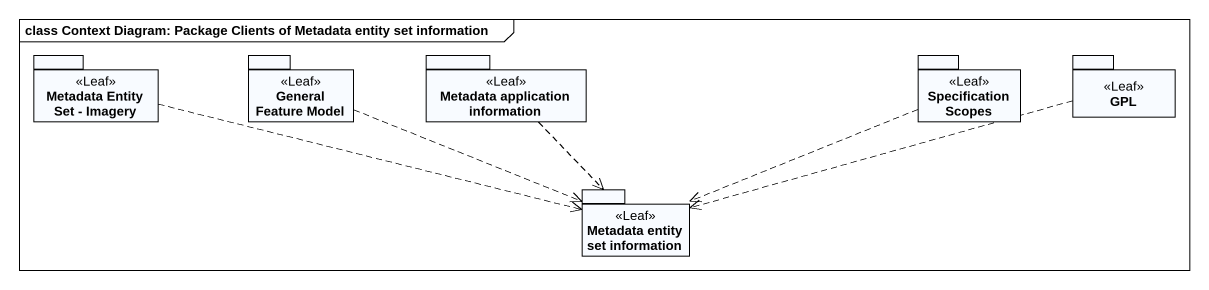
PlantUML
@startuml
mainframe class Context Diagram: Package Clients of Metadata entity set information
package "Metadata Entity Set - Imagery" as Metadata_Entity_Set_Imagery <<Leaf>> {
}
package "General Feature Model" as General_Feature_Model <<Leaf>> {
}
package "Metadata application information" as Metadata_application <<Leaf>> {
}
package "Specification Scopes" as Specification_Scopes <<Leaf>> {
}
package GPL <<Leaf>> {
}
package "Metadata entity set information" as Metadata_entity_set <<Leaf>> {
}
Metadata_Entity_Set_Imagery .right.> Metadata_entity_set
General_Feature_Model .right.> Metadata_entity_set
Metadata_application ..> Metadata_entity_set
Specification_Scopes .left.> Metadata_entity_set
GPL .left.> Metadata_entity_set
@enduml
